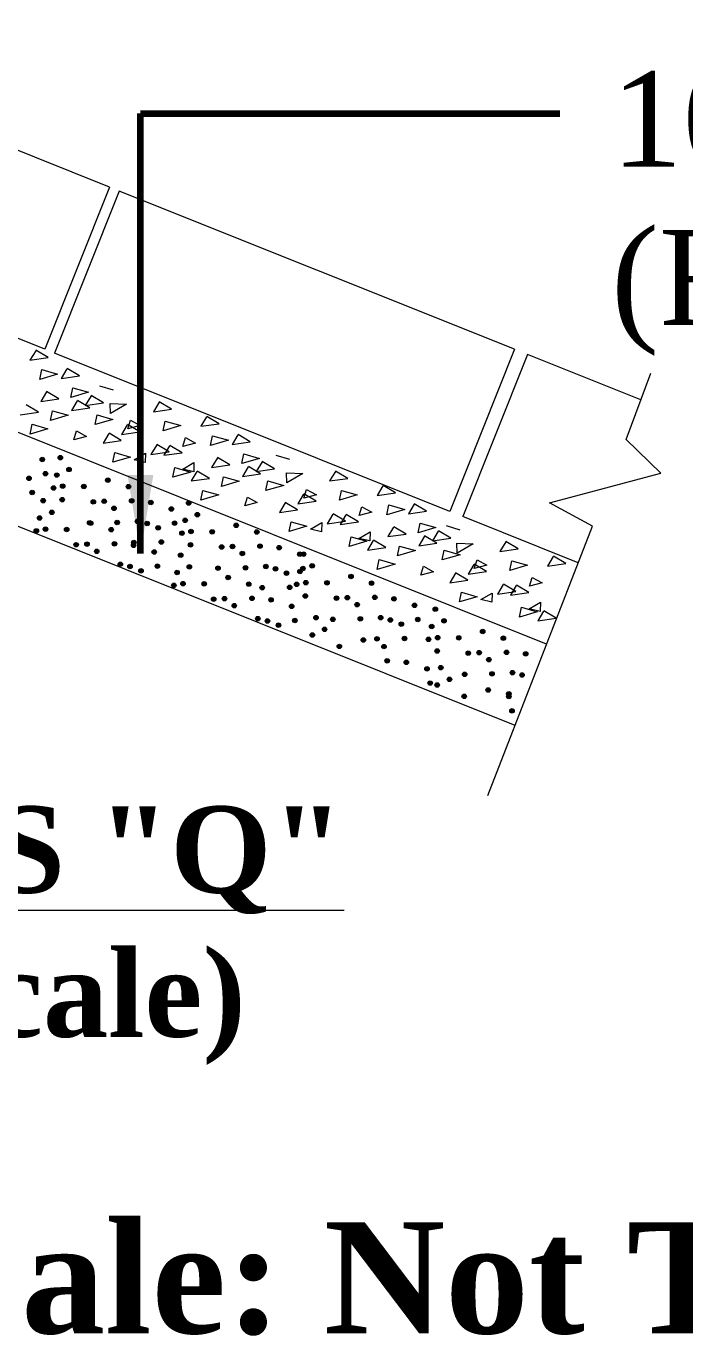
# Model space of a CAD drawing. Header units: inches. Extents: x -885 to 26362, y -28010 to 990.
# Drawn here: x 4458.37 to 4465.93, y -19639.27 to -19624.27 of the extents above; entities that cross this region are included whole.
import ezdxf

# ---------------------------------------------------------------- set-up
doc = ezdxf.new("R2010")
doc.units = ezdxf.units.IN
doc.header["$MEASUREMENT"] = 0
doc.layers.add('LINE', color=7, linetype='Continuous')
doc.styles.add('Arial B heading -200', font='arialbd.ttf', dxfattribs={"height": 0.6})
doc.styles.get("Standard").update_dxf_attribs({"font": 'arial.ttf'})
doc.dimstyles.get("Standard").update_dxf_attribs({"dimtxt": 0.18, "dimasz": 0.18, "dimexe": 0.18, "dimexo": 0.0625, "dimgap": 0.09, "dimtad": 0, "dimtih": 1, "dimtoh": 1, "dimdec": 4, "dimzin": 0, "dimdsep": 46, "dimtxsty": 'Standard', "dimcen": 0.09, "dimadec": 0, "dimazin": 0, "dimtfac": 1, "dimtdec": 4, "dimtofl": 0, "dimtmove": 0, "dimatfit": 3, "dimfxl": 1, "dimtolj": 1, "dimtzin": 0, "dimarcsym": 0})

msp = doc.modelspace()

# ---------------------------------------------------------------- hatches: boundary and pattern name
at = {"layer": 'LINE', "lineweight": 20, "ltscale": 0.5}
for points in [[(4458.582919, -19629.243784, -1), (4458.535855, -19629.223011, -1)], [(4458.792898, -19629.213223, -1), (4458.741454, -19629.213223, -1)], [(4458.892087, -19629.347273, -1), (4458.840642, -19629.347273, -1)], [(4458.430759, -19629.459925, -1), (4458.383695, -19629.439152, -1)], [(4458.619533, -19629.406472, -1), (4458.572469, -19629.385699, -1)], [(4458.751492, -19629.41211, -1), (4458.700048, -19629.41211, -1)], [(4459.334453, -19629.480581, -1), (4459.287389, -19629.459808, -1)], [(4458.467374, -19629.622613, -1), (4458.42031, -19629.60184, -1)], [(4458.714822, -19629.559597, -1), (4458.663377, -19629.559597, -1)], [(4458.819275, -19629.539986, -1), (4458.767831, -19629.539986, -1)], [(4459.0616, -19629.54308, -1), (4459.010156, -19629.54308, -1)], [(4459.571005, -19629.555584, -1), (4459.523941, -19629.534811, -1)], [(4458.595803, -19629.70541, -1), (4458.544359, -19629.70541, -1)], [(4458.81401, -19629.693648, -1), (4458.762566, -19629.693648, -1)], [(4459.16834, -19629.728337, -1), (4459.121275, -19629.707564, -1)], [(4459.292855, -19629.722495, -1), (4459.245791, -19629.701723, -1)], [(4459.404892, -19629.80334, -1), (4459.357828, -19629.782567, -1)], [(4459.607619, -19629.718272, -1), (4459.560555, -19629.697499, -1)], [(4459.827228, -19629.735852, -1), (4459.780164, -19629.71508, -1)], [(4460.06378, -19629.810856, -1), (4460.016716, -19629.790083, -1)], [(4460.264643, -19629.731659, -1), (4460.213198, -19629.731659, -1)], [(4458.554398, -19629.904298, -1), (4458.502953, -19629.904298, -1)], [(4458.694992, -19629.83946, -1), (4458.643547, -19629.83946, -1)], [(4459.126742, -19629.970251, -1), (4459.079677, -19629.949478, -1)], [(4459.137358, -19629.972768, -1), (4459.090294, -19629.951995, -1)], [(4459.441506, -19629.966027, -1), (4459.394442, -19629.945255, -1)], [(4459.675069, -19629.951993, -1), (4459.628005, -19629.93122, -1)], [(4459.78563, -19629.977767, -1), (4459.738566, -19629.956994, -1)], [(4460.100395, -19629.973543, -1), (4460.053331, -19629.95277, -1)], [(4460.223237, -19629.930547, -1), (4460.171793, -19629.930547, -1)], [(4460.363831, -19629.86571, -1), (4460.312387, -19629.86571, -1)], [(4458.517727, -19630.051785, -1), (4458.466282, -19630.051785, -1)], [(4458.62218, -19630.032173, -1), (4458.570736, -19630.032173, -1)], [(4458.864506, -19630.035267, -1), (4458.813061, -19630.035267, -1)], [(4459.37391, -19630.047771, -1), (4459.326846, -19630.026999, -1)], [(4459.911621, -19630.026997, -1), (4459.864557, -19630.006224, -1)], [(4460.186567, -19630.078034, -1), (4460.135122, -19630.078034, -1)], [(4460.29102, -19630.058422, -1), (4460.239575, -19630.058422, -1)], [(4460.533345, -19630.061517, -1), (4460.481901, -19630.061517, -1)], [(4460.806198, -19629.999018, -1), (4460.759133, -19629.978245, -1)], [(4461.04275, -19630.074021, -1), (4460.995686, -19630.053248, -1)], [(4458.971245, -19630.220524, -1), (4458.92418, -19630.199751, -1)], [(4459.09576, -19630.214683, -1), (4459.048696, -19630.19391, -1)], [(4459.207797, -19630.295527, -1), (4459.160733, -19630.274754, -1)], [(4459.410525, -19630.210459, -1), (4459.36346, -19630.189686, -1)], [(4459.630133, -19630.22804, -1), (4459.583069, -19630.207267, -1)], [(4459.633471, -19630.193908, -1), (4459.586407, -19630.173135, -1)], [(4459.948235, -19630.189684, -1), (4459.901171, -19630.168911, -1)], [(4460.285755, -19630.212084, -1), (4460.234311, -19630.212084, -1)], [(4460.640084, -19630.246773, -1), (4460.59302, -19630.226, -1)], [(4460.7646, -19630.240932, -1), (4460.717535, -19630.220159, -1)], [(4461.079364, -19630.236708, -1), (4461.0323, -19630.215935, -1)], [(4461.298973, -19630.254289, -1), (4461.251909, -19630.233516, -1)], [(4459.477974, -19630.44418, -1), (4459.43091, -19630.423408, -1)], [(4459.866685, -19630.303043, -1), (4459.819621, -19630.28227, -1)], [(4460.17262, -19630.328898, -1), (4460.121175, -19630.328898, -1)], [(4460.876636, -19630.321776, -1), (4460.829572, -19630.301003, -1)], [(4461.535525, -19630.329292, -1), (4461.488461, -19630.308519, -1)], [(4461.581344, -19630.317472, -1), (4461.5299, -19630.317472, -1)], [(4459.588535, -19630.469954, -1), (4459.541471, -19630.449181, -1)], [(4459.714526, -19630.519184, -1), (4459.667462, -19630.498411, -1)], [(4459.9033, -19630.46573, -1), (4459.856236, -19630.444957, -1)], [(4460.131214, -19630.527786, -1), (4460.079769, -19630.527786, -1)], [(4460.271808, -19630.462948, -1), (4460.220363, -19630.462948, -1)], [(4460.598486, -19630.488687, -1), (4460.551422, -19630.467915, -1)], [(4460.714174, -19630.596256, -1), (4460.66711, -19630.575484, -1)], [(4460.913251, -19630.484464, -1), (4460.866187, -19630.463691, -1)], [(4461.146813, -19630.47043, -1), (4461.099749, -19630.449657, -1)], [(4461.257375, -19630.496203, -1), (4461.210311, -19630.47543, -1)], [(4461.383366, -19630.545433, -1), (4461.336302, -19630.52466, -1)], [(4461.539938, -19630.51636, -1), (4461.488494, -19630.51636, -1)], [(4461.572139, -19630.49198, -1), (4461.525075, -19630.471207, -1)], [(4461.680533, -19630.451523, -1), (4461.629088, -19630.451523, -1)], [(4462.122899, -19630.584831, -1), (4462.075835, -19630.564058, -1)], [(4460.094543, -19630.675273, -1), (4460.043099, -19630.675273, -1)], [(4460.198997, -19630.655661, -1), (4460.147552, -19630.655661, -1)], [(4460.441322, -19630.658756, -1), (4460.389877, -19630.658756, -1)], [(4460.950727, -19630.67126, -1), (4460.903662, -19630.650487, -1)], [(4461.105216, -19630.712344, -1), (4461.058151, -19630.691571, -1)], [(4461.41998, -19630.70812, -1), (4461.372916, -19630.687348, -1)], [(4461.503268, -19630.663847, -1), (4461.451823, -19630.663847, -1)], [(4461.607721, -19630.644235, -1), (4461.556277, -19630.644235, -1)], [(4461.850046, -19630.64733, -1), (4461.798602, -19630.64733, -1)], [(4462.359451, -19630.659834, -1), (4462.312387, -19630.639061, -1)], [(4460.548061, -19630.844012, -1), (4460.500997, -19630.823239, -1)], [(4460.672576, -19630.838171, -1), (4460.625512, -19630.817398, -1)], [(4460.987341, -19630.833947, -1), (4460.940277, -19630.813174, -1)], [(4461.20695, -19630.851528, -1), (4461.159886, -19630.830755, -1)], [(4461.602456, -19630.797897, -1), (4461.551012, -19630.797897, -1)], [(4461.956786, -19630.832586, -1), (4461.909721, -19630.811813, -1)], [(4462.081301, -19630.826745, -1), (4462.034237, -19630.805972, -1)], [(4462.396065, -19630.822521, -1), (4462.349001, -19630.801749, -1)], [(4462.615674, -19630.840102, -1), (4462.56861, -19630.819329, -1)], [(4460.784613, -19630.919015, -1), (4460.737549, -19630.898242, -1)], [(4461.443502, -19630.926531, -1), (4461.396438, -19630.905758, -1)], [(4462.193338, -19630.907589, -1), (4462.146274, -19630.886817, -1)], [(4462.852226, -19630.915105, -1), (4462.805162, -19630.894332, -1)], [(4463.092462, -19630.947509, -1), (4463.041018, -19630.947509, -1)], [(4461.05479, -19631.067669, -1), (4461.007726, -19631.046896, -1)], [(4461.165352, -19631.093442, -1), (4461.118288, -19631.072669, -1)], [(4461.291342, -19631.142672, -1), (4461.244278, -19631.121899, -1)], [(4461.480116, -19631.089218, -1), (4461.433052, -19631.068446, -1)], [(4461.72364, -19631.044896, -1), (4461.672196, -19631.044896, -1)], [(4461.822829, -19631.178946, -1), (4461.771384, -19631.178946, -1)], [(4461.915188, -19631.074501, -1), (4461.868123, -19631.053728, -1)], [(4462.229952, -19631.070277, -1), (4462.182888, -19631.049504, -1)], [(4462.463515, -19631.056243, -1), (4462.416451, -19631.03547, -1)], [(4462.574076, -19631.082016, -1), (4462.527012, -19631.061243, -1)], [(4462.700067, -19631.131246, -1), (4462.653003, -19631.110473, -1)], [(4462.888841, -19631.077793, -1), (4462.841777, -19631.05702, -1)], [(4463.051057, -19631.146397, -1), (4462.999612, -19631.146397, -1)], [(4463.191651, -19631.081559, -1), (4463.140206, -19631.081559, -1)], [(4461.682235, -19631.243784, -1), (4461.63079, -19631.243784, -1)], [(4462.265195, -19631.312254, -1), (4462.218131, -19631.291482, -1)], [(4462.421917, -19631.298157, -1), (4462.374853, -19631.277384, -1)], [(4462.736681, -19631.293934, -1), (4462.689617, -19631.273161, -1)], [(4463.014386, -19631.293884, -1), (4462.962941, -19631.293884, -1)], [(4463.118839, -19631.274272, -1), (4463.067395, -19631.274272, -1)], [(4463.361165, -19631.277367, -1), (4463.30972, -19631.277367, -1)], [(4463.634017, -19631.214867, -1), (4463.586953, -19631.194095, -1)], [(4463.870569, -19631.289871, -1), (4463.823505, -19631.269098, -1)], [(4461.992343, -19631.374754, -1), (4461.940898, -19631.374754, -1)], [(4462.501747, -19631.387258, -1), (4462.454683, -19631.366485, -1)], [(4463.113575, -19631.427934, -1), (4463.06213, -19631.427934, -1)], [(4463.467904, -19631.462623, -1), (4463.42084, -19631.44185, -1)], [(4463.592419, -19631.456782, -1), (4463.545355, -19631.436009, -1)], [(4463.907184, -19631.452558, -1), (4463.860119, -19631.431785, -1)], [(4464.126792, -19631.470139, -1), (4464.079728, -19631.449366, -1)], [(4462.538362, -19631.549945, -1), (4462.491298, -19631.529172, -1)], [(4462.75797, -19631.567526, -1), (4462.710906, -19631.546753, -1)], [(4462.994523, -19631.642529, -1), (4462.947458, -19631.621756, -1)], [(4463.15524, -19631.617536, -1), (4463.103796, -19631.617536, -1)], [(4463.704456, -19631.537626, -1), (4463.657392, -19631.516853, -1)], [(4463.254429, -19631.751586, -1), (4463.202984, -19631.751586, -1)], [(4463.426306, -19631.704537, -1), (4463.379242, -19631.683764, -1)], [(4463.74107, -19631.700314, -1), (4463.694006, -19631.679541, -1)], [(4463.974633, -19631.68628, -1), (4463.927569, -19631.665507, -1)], [(4464.085194, -19631.712053, -1), (4464.03813, -19631.69128, -1)], [(4463.031137, -19631.805216, -1), (4462.984073, -19631.784444, -1)], [(4463.113835, -19631.816424, -1), (4463.06239, -19631.816424, -1)], [(4463.696795, -19631.884894, -1), (4463.649731, -19631.864121, -1)], [(4463.933035, -19631.928194, -1), (4463.885971, -19631.907421, -1)], [(4463.423943, -19631.947394, -1), (4463.372498, -19631.947394, -1)], [(4463.933347, -19631.959898, -1), (4463.886283, -19631.939125, -1)], [(4463.969962, -19632.122585, -1), (4463.922897, -19632.101812, -1)]]:
    msp.add_hatch(color=7, dxfattribs=at).paths.add_polyline_path(points)

# ---------------------------------------------------------------- linework, layer by layer
at = {"layer": 'LINE', "color": 7, "lineweight": 20, "ltscale": 0.5}
for p, q in [((4459.331943, -19626.114124), (4454.72177, -19624.270055)), ((4464.343114, -19631.349691), (4450.911933, -19625.977219)), ((4458.589162, -19627.971077), (4453.978989, -19626.127008)), ((4459.331943, -19626.114124), (4458.589162, -19627.971077)), ((4459.441575, -19626.157977), (4458.698794, -19628.01493)), ((4463.974327, -19627.971077), (4459.441575, -19626.157977)), ((4463.980648, -19632.281738), (4450.549467, -19626.909265)), ((4458.484212, -19627.98709), (4458.418513, -19628.09705)), ((4458.62751, -19628.067075), (4458.486692, -19627.982939)), ((4463.974327, -19627.971077), (4463.231545, -19629.828031)), ((4458.418513, -19628.09705), (4458.62751, -19628.067075)), ((4463.231545, -19629.828031), (4458.698794, -19628.01493)), ((4464.123432, -19628.030719), (4463.380651, -19629.887673)), ((4465.4242, -19628.551027), (4464.123432, -19628.030719)), ((4458.529964, -19628.316723), (4458.55267, -19628.204337)), ((4458.734001, -19628.256289), (4458.529964, -19628.316723)), ((4458.55267, -19628.204337), (4458.734001, -19628.256289)), ((4458.841479, -19628.194782), (4458.77578, -19628.304742)), ((4458.77578, -19628.304742), (4458.984776, -19628.274768)), ((4458.984776, -19628.274768), (4458.843959, -19628.190632)), ((4458.607207, -19628.457478), (4458.541508, -19628.567438)), ((4458.750504, -19628.537463), (4458.609687, -19628.453327)), ((4458.88723, -19628.524416), (4458.909937, -19628.41203)), ((4458.909937, -19628.41203), (4459.091268, -19628.463981)), ((4459.377134, -19628.441228), (4459.220269, -19628.39325)), ((4458.516854, -19628.693276), (4458.376036, -19628.60914)), ((4458.541508, -19628.567438), (4458.750504, -19628.537463)), ((4459.091268, -19628.463981), (4458.88723, -19628.524416)), ((4458.960158, -19628.563038), (4458.89446, -19628.672998)), ((4459.103456, -19628.643024), (4458.962638, -19628.558888)), ((4459.118973, -19628.504595), (4459.053274, -19628.614555)), ((4459.053274, -19628.614555), (4459.26227, -19628.58458)), ((4459.26227, -19628.58458), (4459.121453, -19628.500444)), ((4459.337331, -19628.592415), (4459.525826, -19628.599445)), ((4459.34219, -19628.706969), (4459.337331, -19628.592415)), ((4459.525826, -19628.599445), (4459.34219, -19628.706969)), ((4459.899261, -19628.576301), (4459.833562, -19628.68626)), ((4460.042559, -19628.656286), (4459.901741, -19628.57215)), ((4458.307857, -19628.723251), (4458.516854, -19628.693276)), ((4458.652958, -19628.787111), (4458.675665, -19628.674725)), ((4458.856996, -19628.726676), (4458.652958, -19628.787111)), ((4458.675665, -19628.674725), (4458.856996, -19628.726676)), ((4458.89446, -19628.672998), (4459.103456, -19628.643024)), ((4459.164725, -19628.834228), (4459.187431, -19628.721842)), ((4459.187431, -19628.721842), (4459.368762, -19628.773793)), ((4459.833562, -19628.68626), (4460.042559, -19628.656286)), ((4460.444506, -19628.743551), (4460.378807, -19628.85351)), ((4460.587804, -19628.823536), (4460.446986, -19628.7394)), ((4458.419308, -19628.942924), (4458.442014, -19628.830538)), ((4458.623345, -19628.882489), (4458.419308, -19628.942924)), ((4458.442014, -19628.830538), (4458.623345, -19628.882489)), ((4458.920186, -19629.006849), (4458.951229, -19628.907131)), ((4458.951229, -19628.907131), (4459.064968, -19628.968662)), ((4459.368762, -19628.773793), (4459.164725, -19628.834228)), ((4459.534915, -19628.837073), (4459.469216, -19628.947033)), ((4459.678212, -19628.917058), (4459.537395, -19628.832922)), ((4459.539086, -19628.881985), (4459.570129, -19628.782268)), ((4459.683869, -19628.843799), (4459.539086, -19628.881985)), ((4459.570129, -19628.782268), (4459.683869, -19628.843799)), ((4459.945013, -19628.905934), (4459.967719, -19628.793548)), ((4460.149051, -19628.845499), (4459.945013, -19628.905934)), ((4459.967719, -19628.793548), (4460.149051, -19628.845499)), ((4460.378807, -19628.85351), (4460.587804, -19628.823536)), ((4459.064968, -19628.968662), (4458.920186, -19629.006849)), ((4459.322792, -19628.935926), (4459.257093, -19629.045886)), ((4459.257093, -19629.045886), (4459.466089, -19629.015912)), ((4459.466089, -19629.015912), (4459.325271, -19628.931776)), ((4459.469216, -19628.947033), (4459.678212, -19628.917058)), ((4460.172571, -19629.0833), (4460.203614, -19628.983582)), ((4460.317354, -19629.045113), (4460.172571, -19629.0833)), ((4460.203614, -19628.983582), (4460.317354, -19629.045113)), ((4460.490258, -19629.073184), (4460.512964, -19628.960798)), ((4460.694295, -19629.012749), (4460.490258, -19629.073184)), ((4460.512964, -19628.960798), (4460.694295, -19629.012749)), ((4460.801773, -19628.951243), (4460.736074, -19629.061203)), ((4460.736074, -19629.061203), (4460.94507, -19629.031228)), ((4460.94507, -19629.031228), (4460.804253, -19628.947092)), ((4459.368543, -19629.26556), (4459.391249, -19629.153174)), ((4459.572581, -19629.205125), (4459.368543, -19629.26556)), ((4459.391249, -19629.153174), (4459.572581, -19629.205125)), ((4459.614114, -19629.238729), (4459.743303, -19629.16303)), ((4459.743303, -19629.16303), (4459.740207, -19629.267422)), ((4459.871586, -19629.066834), (4459.805887, -19629.176794)), ((4459.805887, -19629.176794), (4460.014883, -19629.146819)), ((4460.014883, -19629.146819), (4459.874066, -19629.062683)), ((4460.020069, -19629.075584), (4459.95437, -19629.185544)), ((4459.95437, -19629.185544), (4460.163367, -19629.15557)), ((4460.163367, -19629.15557), (4460.022549, -19629.071434)), ((4460.710798, -19629.293924), (4460.569981, -19629.209788)), ((4460.847524, -19629.280876), (4460.870231, -19629.16849)), ((4460.870231, -19629.16849), (4461.051562, -19629.220442)), ((4461.398454, -19629.23487), (4461.241589, -19629.186893)), ((4459.740207, -19629.267422), (4459.614114, -19629.238729)), ((4460.057807, -19629.437721), (4460.080513, -19629.325335)), ((4460.080513, -19629.325335), (4460.261844, -19629.377286)), ((4460.16956, -19629.344581), (4460.298749, -19629.268881)), ((4460.295653, -19629.373274), (4460.16956, -19629.344581)), ((4460.298749, -19629.268881), (4460.295653, -19629.373274)), ((4460.567501, -19629.213938), (4460.501802, -19629.323898)), ((4460.501802, -19629.323898), (4460.710798, -19629.293924)), ((4461.051562, -19629.220442), (4460.847524, -19629.280876)), ((4460.920452, -19629.319499), (4460.854754, -19629.429459)), ((4461.06375, -19629.399484), (4460.922932, -19629.315348)), ((4461.079267, -19629.261055), (4461.013568, -19629.371015)), ((4461.013568, -19629.371015), (4461.222564, -19629.341041)), ((4461.222564, -19629.341041), (4461.081747, -19629.256905)), ((4460.261844, -19629.377286), (4460.057807, -19629.437721)), ((4460.33385, -19629.369751), (4460.268151, -19629.479711)), ((4460.268151, -19629.479711), (4460.477148, -19629.449737)), ((4460.477148, -19629.449737), (4460.33633, -19629.365601)), ((4460.613252, -19629.543572), (4460.635959, -19629.431186)), ((4460.81729, -19629.483137), (4460.613252, -19629.543572)), ((4460.635959, -19629.431186), (4460.81729, -19629.483137)), ((4460.854754, -19629.429459), (4461.06375, -19629.399484)), ((4461.125019, -19629.590689), (4461.147725, -19629.478303)), ((4461.147725, -19629.478303), (4461.329056, -19629.530254)), ((4461.358651, -19629.386058), (4461.547146, -19629.393088)), ((4461.36351, -19629.500612), (4461.358651, -19629.386058)), ((4461.547146, -19629.393088), (4461.36351, -19629.500612)), ((4461.920581, -19629.369943), (4461.854882, -19629.479903)), ((4461.854882, -19629.479903), (4462.063879, -19629.449928)), ((4462.063879, -19629.449928), (4461.923061, -19629.365792)), ((4460.379602, -19629.699385), (4460.402308, -19629.586999)), ((4460.583639, -19629.63895), (4460.379602, -19629.699385)), ((4460.402308, -19629.586999), (4460.583639, -19629.63895)), ((4461.329056, -19629.530254), (4461.125019, -19629.590689)), ((4461.556235, -19629.630716), (4461.490536, -19629.740675)), ((4461.699532, -19629.710701), (4461.558715, -19629.626565)), ((4461.560406, -19629.675628), (4461.591449, -19629.57591)), ((4461.705189, -19629.637441), (4461.560406, -19629.675628)), ((4461.591449, -19629.57591), (4461.705189, -19629.637441)), ((4461.966333, -19629.699577), (4461.989039, -19629.587191)), ((4462.170371, -19629.639142), (4461.966333, -19629.699577)), ((4461.989039, -19629.587191), (4462.170371, -19629.639142)), ((4462.465826, -19629.537193), (4462.400127, -19629.647153)), ((4462.400127, -19629.647153), (4462.609124, -19629.617178)), ((4462.609124, -19629.617178), (4462.468306, -19629.533042)), ((4460.88048, -19629.763309), (4460.911523, -19629.663592)), ((4461.025262, -19629.725123), (4460.88048, -19629.763309)), ((4460.911523, -19629.663592), (4461.025262, -19629.725123)), ((4461.344111, -19629.729569), (4461.278413, -19629.839529)), ((4461.278413, -19629.839529), (4461.487409, -19629.809554)), ((4461.487409, -19629.809554), (4461.346591, -19629.725418)), ((4461.490536, -19629.740675), (4461.699532, -19629.710701)), ((4462.193891, -19629.876942), (4462.224934, -19629.777224)), ((4462.224934, -19629.777224), (4462.338674, -19629.838756)), ((4462.511578, -19629.866827), (4462.534284, -19629.754441)), ((4462.715615, -19629.806392), (4462.511578, -19629.866827)), ((4462.534284, -19629.754441), (4462.715615, -19629.806392)), ((4462.823093, -19629.744885), (4462.757394, -19629.854845)), ((4462.96639, -19629.824871), (4462.825573, -19629.740735)), ((4461.389863, -19630.059202), (4461.412569, -19629.946816)), ((4461.412569, -19629.946816), (4461.593901, -19629.998767)), ((4461.635434, -19630.032372), (4461.764623, -19629.956673)), ((4461.764623, -19629.956673), (4461.761527, -19630.061065)), ((4461.892906, -19629.860476), (4461.827207, -19629.970436)), ((4461.827207, -19629.970436), (4462.036203, -19629.940461)), ((4462.036203, -19629.940461), (4461.895386, -19629.856326)), ((4462.041389, -19629.869227), (4461.97569, -19629.979187)), ((4461.97569, -19629.979187), (4462.184687, -19629.949212)), ((4462.184687, -19629.949212), (4462.043869, -19629.865076)), ((4462.338674, -19629.838756), (4462.193891, -19629.876942)), ((4462.757394, -19629.854845), (4462.96639, -19629.824871)), ((4464.70558, -19630.417645), (4463.380651, -19629.887673)), ((4461.593901, -19629.998767), (4461.389863, -19630.059202)), ((4461.761527, -19630.061065), (4461.635434, -19630.032372)), ((4462.19088, -19630.138223), (4462.320069, -19630.062524)), ((4462.320069, -19630.062524), (4462.316973, -19630.166916)), ((4462.588821, -19630.007581), (4462.523122, -19630.117541)), ((4462.523122, -19630.117541), (4462.732118, -19630.087566)), ((4462.732118, -19630.087566), (4462.591301, -19630.00343)), ((4462.868844, -19630.074519), (4462.891551, -19629.962133)), ((4463.072882, -19630.014084), (4462.868844, -19630.074519)), ((4462.891551, -19629.962133), (4463.072882, -19630.014084)), ((4463.08507, -19630.193127), (4462.944252, -19630.108991)), ((4463.100587, -19630.054698), (4463.034888, -19630.164658)), ((4463.243884, -19630.134683), (4463.103067, -19630.050547)), ((4463.351796, -19630.041747), (4463.194931, -19629.993769)), ((4462.079126, -19630.231363), (4462.101833, -19630.118977)), ((4462.283164, -19630.170928), (4462.079126, -19630.231363)), ((4462.101833, -19630.118977), (4462.283164, -19630.170928)), ((4462.316973, -19630.166916), (4462.19088, -19630.138223)), ((4462.35517, -19630.163394), (4462.289471, -19630.273354)), ((4462.289471, -19630.273354), (4462.498468, -19630.243379)), ((4462.498468, -19630.243379), (4462.35765, -19630.159243)), ((4462.634572, -19630.337214), (4462.657279, -19630.224828)), ((4462.657279, -19630.224828), (4462.83861, -19630.27678)), ((4462.941772, -19630.113142), (4462.876073, -19630.223101)), ((4462.876073, -19630.223101), (4463.08507, -19630.193127)), ((4463.034888, -19630.164658), (4463.243884, -19630.134683)), ((4463.311993, -19630.192935), (4463.500489, -19630.199965)), ((4463.316852, -19630.307488), (4463.311993, -19630.192935)), ((4463.500489, -19630.199965), (4463.316852, -19630.307488)), ((4463.873924, -19630.17682), (4463.808225, -19630.28678)), ((4463.808225, -19630.28678), (4464.017221, -19630.256805)), ((4464.017221, -19630.256805), (4463.876404, -19630.172669)), ((4462.400922, -19630.493027), (4462.423628, -19630.380641)), ((4462.423628, -19630.380641), (4462.604959, -19630.432592)), ((4462.83861, -19630.27678), (4462.634572, -19630.337214)), ((4463.146339, -19630.384331), (4463.169045, -19630.271945)), ((4463.350376, -19630.323896), (4463.146339, -19630.384331)), ((4463.169045, -19630.271945), (4463.350376, -19630.323896)), ((4463.513748, -19630.482505), (4463.544792, -19630.382787)), ((4463.544792, -19630.382787), (4463.658531, -19630.444318)), ((4463.919675, -19630.506453), (4463.942382, -19630.394067)), ((4463.942382, -19630.394067), (4464.123713, -19630.446019)), ((4464.419168, -19630.34407), (4464.35347, -19630.45403)), ((4464.562466, -19630.424055), (4464.421648, -19630.339919)), ((4462.604959, -19630.432592), (4462.400922, -19630.493027)), ((4462.9018, -19630.556952), (4462.932843, -19630.457234)), ((4463.046582, -19630.518765), (4462.9018, -19630.556952)), ((4462.932843, -19630.457234), (4463.046582, -19630.518765)), ((4463.297454, -19630.536446), (4463.231755, -19630.646405)), ((4463.440751, -19630.616431), (4463.299934, -19630.532295)), ((4463.509577, -19630.437592), (4463.443878, -19630.547552)), ((4463.443878, -19630.547552), (4463.652875, -19630.517578)), ((4463.652875, -19630.517578), (4463.512057, -19630.433442)), ((4463.658531, -19630.444318), (4463.513748, -19630.482505)), ((4464.123713, -19630.446019), (4463.919675, -19630.506453)), ((4464.35347, -19630.45403), (4464.562466, -19630.424055)), ((4463.231755, -19630.646405), (4463.440751, -19630.616431)), ((4463.846248, -19630.667353), (4463.780549, -19630.777313)), ((4463.989546, -19630.747338), (4463.848728, -19630.663202)), ((4463.994731, -19630.676104), (4463.929032, -19630.786063)), ((4464.138029, -19630.756089), (4463.997211, -19630.671953)), ((4464.147233, -19630.683819), (4464.178277, -19630.584101)), ((4464.292016, -19630.645632), (4464.147233, -19630.683819)), ((4464.178277, -19630.584101), (4464.292016, -19630.645632)), ((4463.343206, -19630.866079), (4463.365912, -19630.753693)), ((4463.547243, -19630.805644), (4463.343206, -19630.866079)), ((4463.365912, -19630.753693), (4463.547243, -19630.805644)), ((4463.588776, -19630.839249), (4463.717966, -19630.763549)), ((4463.714869, -19630.867942), (4463.588776, -19630.839249)), ((4463.717966, -19630.763549), (4463.714869, -19630.867942)), ((4463.780549, -19630.777313), (4463.989546, -19630.747338)), ((4463.929032, -19630.786063), (4464.138029, -19630.756089)), ((4464.032469, -19631.03824), (4464.055175, -19630.925854)), ((4464.236506, -19630.977805), (4464.032469, -19631.03824)), ((4464.055175, -19630.925854), (4464.236506, -19630.977805)), ((4464.144222, -19630.9451), (4464.273411, -19630.869401)), ((4464.270315, -19630.973793), (4464.144222, -19630.9451)), ((4464.308513, -19630.970271), (4464.242814, -19631.08023)), ((4464.273411, -19630.869401), (4464.270315, -19630.973793)), ((4464.45181, -19631.050256), (4464.310993, -19630.96612)), ((4464.242814, -19631.08023), (4464.45181, -19631.050256))]:
    msp.add_line(p, q, dxfattribs=at)
msp.add_lwpolyline([(4463.66854, -19633.084293), (4464.869115, -19629.997129), (4464.375666, -19629.728335), (4465.654304, -19629.392136), (4465.255646, -19629.003203), (4465.538667, -19628.243947)], dxfattribs=at)
for centre in [(4458.559387, -19629.233398), (4458.767176, -19629.213223), (4458.866364, -19629.347273), (4458.407227, -19629.449539), (4458.596001, -19629.396085), (4458.72577, -19629.41211), (4459.310921, -19629.470195), (4458.443842, -19629.612226), (4458.6891, -19629.559597), (4458.793553, -19629.539986), (4459.035878, -19629.54308), (4459.547473, -19629.545198), (4458.570081, -19629.70541), (4458.788288, -19629.693648), (4459.144807, -19629.71795), (4459.269323, -19629.712109), (4459.38136, -19629.792954), (4459.584087, -19629.707885), (4459.803696, -19629.725466), (4460.040248, -19629.800469), (4460.238921, -19629.731659), (4458.528675, -19629.904298), (4458.669269, -19629.83946), (4459.10321, -19629.959865), (4459.113826, -19629.962382), (4459.417974, -19629.955641), (4459.651537, -19629.941607), (4459.762098, -19629.96738), (4460.076863, -19629.963157), (4460.197515, -19629.930547), (4460.338109, -19629.86571), (4458.492005, -19630.051785), (4458.596458, -19630.032173), (4458.838783, -19630.035267), (4459.350378, -19630.037385), (4459.888089, -19630.01661), (4460.160844, -19630.078034), (4460.265298, -19630.058422), (4460.507623, -19630.061517), (4460.782666, -19629.988631), (4461.019218, -19630.063634), (4458.947713, -19630.210137), (4459.072228, -19630.204296), (4459.184265, -19630.285141), (4459.386992, -19630.200073), (4459.606601, -19630.217653), (4459.609939, -19630.183521), (4459.924703, -19630.179298), (4460.260033, -19630.212084), (4460.616552, -19630.236387), (4460.741068, -19630.230545), (4461.055832, -19630.226322), (4461.275441, -19630.243902), (4459.454442, -19630.433794), (4459.843153, -19630.292656), (4460.146897, -19630.328898), (4460.853104, -19630.31139), (4461.511993, -19630.318906), (4461.555622, -19630.317472), (4459.565003, -19630.459567), (4459.690994, -19630.508797), (4459.879768, -19630.455344), (4460.105492, -19630.527786), (4460.246086, -19630.462948), (4460.574954, -19630.478301), (4460.690642, -19630.58587), (4460.889719, -19630.474077), (4461.123281, -19630.460043), (4461.233843, -19630.485817), (4461.359834, -19630.535046), (4461.514216, -19630.51636), (4461.548607, -19630.481593), (4461.65481, -19630.451523), (4462.099367, -19630.574444), (4460.068821, -19630.675273), (4460.173274, -19630.655661), (4460.4156, -19630.658756), (4460.927195, -19630.660873), (4461.081683, -19630.701958), (4461.396448, -19630.697734), (4461.477546, -19630.663847), (4461.581999, -19630.644235), (4461.824324, -19630.64733), (4462.335919, -19630.649447), (4460.524529, -19630.833626), (4460.649044, -19630.827784), (4460.963809, -19630.823561), (4461.183418, -19630.841141), (4461.576734, -19630.797897), (4461.933254, -19630.8222), (4462.057769, -19630.816358), (4462.372533, -19630.812135), (4462.592142, -19630.829715), (4460.761081, -19630.908629), (4461.41997, -19630.916145), (4462.169806, -19630.897203), (4462.828694, -19630.904719), (4463.06674, -19630.947509), (4461.031258, -19631.057282), (4461.14182, -19631.083056), (4461.26781, -19631.132285), (4461.456584, -19631.078832), (4461.697918, -19631.044896), (4461.797107, -19631.178946), (4461.891656, -19631.064114), (4462.20642, -19631.059891), (4462.439983, -19631.045856), (4462.550544, -19631.07163), (4462.676535, -19631.12086), (4462.865309, -19631.067406), (4463.025334, -19631.146397), (4463.165928, -19631.081559), (4461.656512, -19631.243784), (4462.241663, -19631.301868), (4462.398385, -19631.287771), (4462.713149, -19631.283547), (4462.988664, -19631.293884), (4463.093117, -19631.274272), (4463.335442, -19631.277367), (4463.610485, -19631.204481), (4463.847037, -19631.279484), (4461.96662, -19631.374754), (4462.478215, -19631.376871), (4463.087852, -19631.427934), (4463.444372, -19631.452237), (4463.568887, -19631.446395), (4463.883652, -19631.442172), (4464.10326, -19631.459752), (4462.51483, -19631.539559), (4462.734438, -19631.557139), (4462.970991, -19631.632142), (4463.129518, -19631.617536), (4463.680924, -19631.52724), (4463.228706, -19631.751586), (4463.402774, -19631.694151), (4463.717538, -19631.689927), (4463.951101, -19631.675893), (4464.061662, -19631.701667), (4463.007605, -19631.79483), (4463.088112, -19631.816424), (4463.673263, -19631.874508), (4463.909503, -19631.917807), (4463.39822, -19631.947394), (4463.909815, -19631.949511), (4463.94643, -19632.112199)]:
    msp.add_circle(centre, 0.025722, dxfattribs=at)

# ---------------------------------------------------------------- texts
at = {"layer": 'LINE', "color": 7, "lineweight": 20, "ltscale": 0.5, "attachment_point": 1}
for s, insert, char_height, width in [('{\\fTimes New Roman|b0|i0|c0|p18;100 mm thick sand (FM: 1.00 - 1.50 )}', (4465.082447, -19624.78894), 1.08842386, 12.92293924), ('{\\fTimes New Roman|b1|i0|c0|p18;Scale: Not To Scale}', (4456.394698, -19637.971056), 1.27345591, 37.74735182)]:
    msp.add_mtext(s, dxfattribs=dict(at, insert=insert, char_height=char_height, width=width))
at = {"layer": 'LINE', "color": 7, "lineweight": 20, "ltscale": 0.5, "insert": (4452.252676, -19633.20609), "char_height": 0.99046911, "width": 31.90091102, "attachment_point": 1, "style": 'Arial B heading -200'}
msp.add_mtext('{\\fTimes New Roman|b1|i0|c0|p18;\\LDETAILS "Q"\\P\\l(Not to Scale)}', dxfattribs=at)

# ---------------------------------------------------------------- leaders
at = {"layer": 'LINE', "color": 7, "lineweight": 20, "ltscale": 0.5}
msp.add_leader([(4459.685354, -19630.310239), (4459.685354, -19625.269602), (4464.492886, -19625.269602)], dimstyle='Standard', override={"dimtxt": 1.2, "dimasz": 0.9, "dimclrd": 7, "dimclre": 7, "dimclrt": 7, "dimlwd": 65535, "dimlwe": 65535}, dxfattribs=at)

doc.saveas('drawing.dxf')
